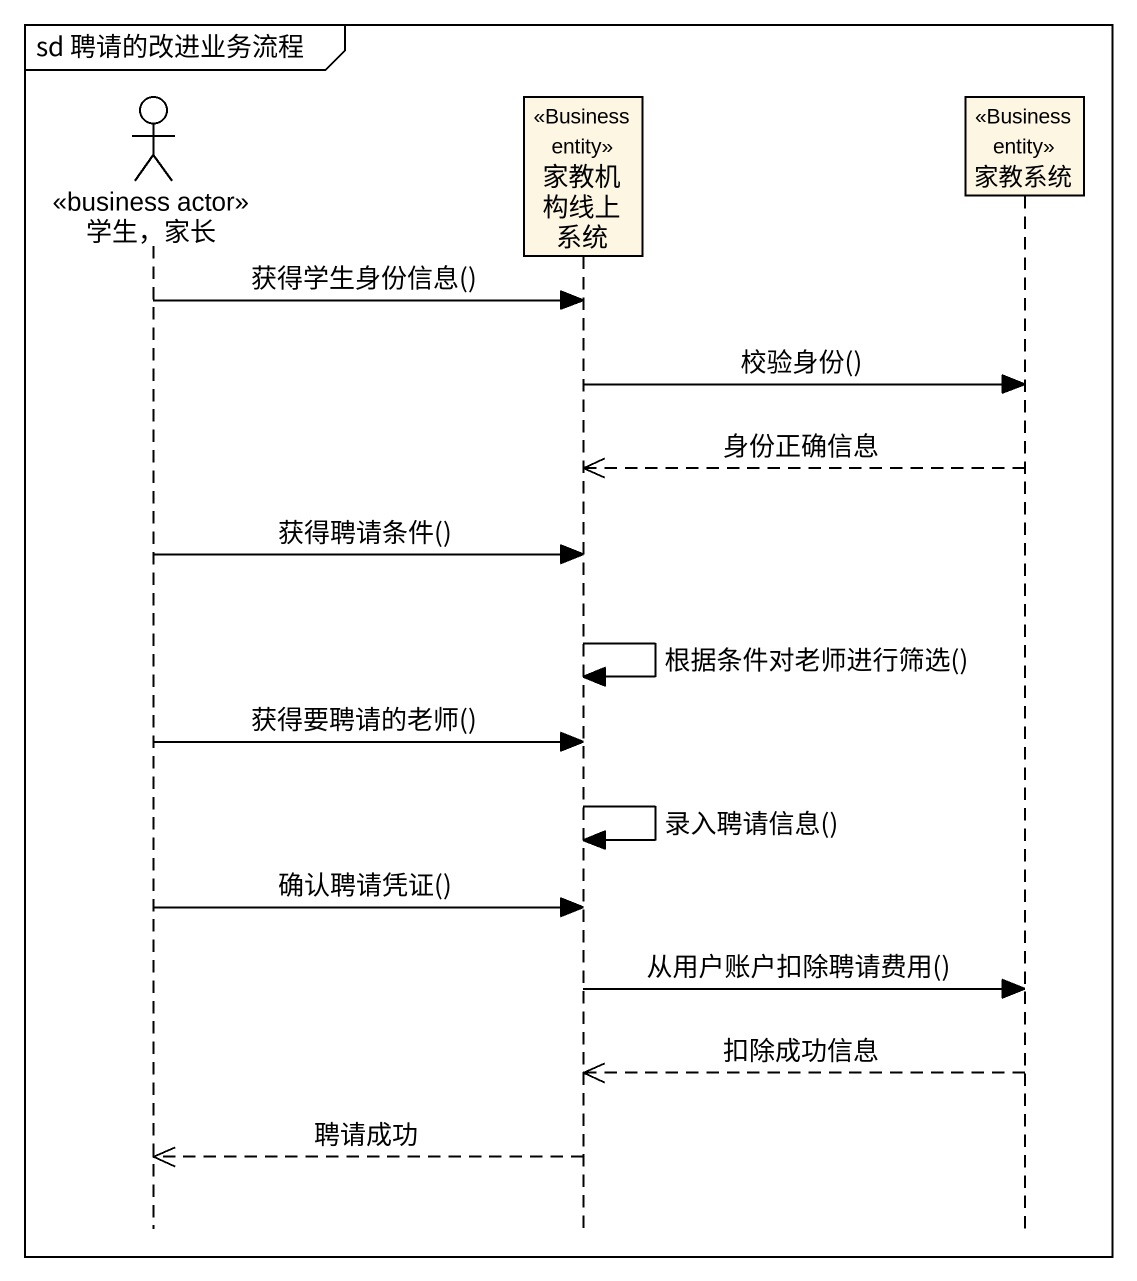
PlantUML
@startuml
mainframe sd 聘请的改进业务流程
hide footbox
actor "学生，家长" as 学生_家长 <<business actor>>
participant 家教机构线上系统 <<Business entity>>
participant 家教系统 <<Business entity>>

学生_家长 -> 家教机构线上系统 : 获得学生身份信息()
家教机构线上系统 -> 家教系统 : 校验身份()
家教系统 -->> 家教机构线上系统 : 身份正确信息
学生_家长 -> 家教机构线上系统 : 获得聘请条件()
家教机构线上系统 -> 家教机构线上系统 : 根据条件对老师进行筛选()
学生_家长 -> 家教机构线上系统 : 获得要聘请的老师()
家教机构线上系统 -> 家教机构线上系统 : 录入聘请信息()
学生_家长 -> 家教机构线上系统 : 确认聘请凭证()
家教机构线上系统 -> 家教系统 : 从用户账户扣除聘请费用()
家教系统 -->> 家教机构线上系统 : 扣除成功信息
家教机构线上系统 -->> 学生_家长 : 聘请成功
@enduml
